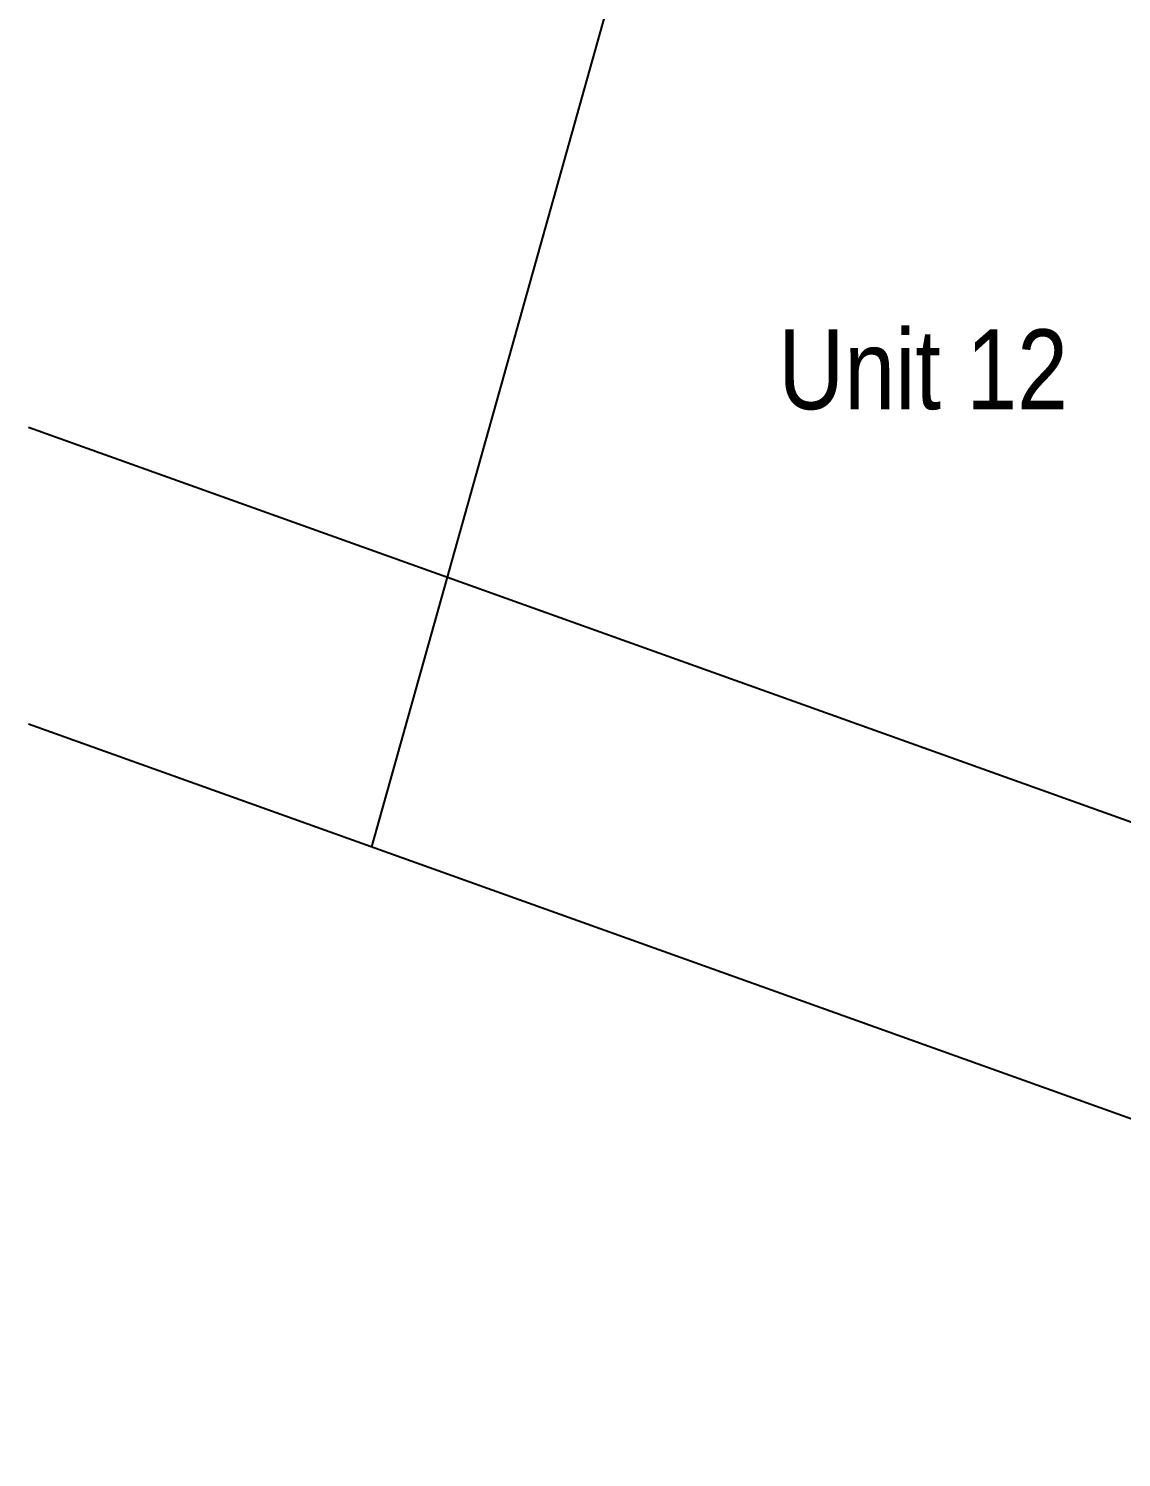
# Model space of a CAD drawing. Extents: x -19176 to -17597, y 5652440 to 5654285.
# Drawn here: x -17870.89 to -17857.2, y 5653138.8 to 5653156.69 of the extents above; entities that cross this region are included whole.
import ezdxf

# ---------------------------------------------------------------- set-up
doc = ezdxf.new("R2010")
doc.units = 0
doc.header["$LTSCALE"] = 5
doc.header["$PDSIZE"] = 0.5
doc.layers.get('Defpoints').update_dxf_attribs({"color": 9})
for name, color, linetype in [('F-RW', 190, 'Continuous'), ('L-TITLEDB', 4, 'Continuous'), ('L-TITLEDB-T', 4, 'Continuous')]:
    doc.layers.add(name, color=color, linetype=linetype)
doc.layers.add('F-RW-T', color=190, linetype='Continuous', lineweight=9)
doc.styles.add('1.0', font='ARIALN.TTF', dxfattribs={"height": 1})
doc.styles.add('80L', font='ARIALN.TTF', dxfattribs={"height": 10})
doc.dimstyles.new('Compass 500', dxfattribs={"dimscale": 0.5, "dimtxt": 0.9, "dimasz": 2, "dimexe": 0.2, "dimexo": 0.0625, "dimgap": 0.5, "dimtad": 0, "dimtih": 1, "dimtoh": 1, "dimzin": 0, "dimdsep": 46, "dimtxsty": '1.0', "dimcen": 0.1, "dimse1": 1, "dimse2": 1, "dimclrd": 256, "dimclrt": 256, "dimaunit": 1, "dimadec": 4, "dimazin": 0, "dimtfac": 0.06, "dimtofl": 0, "dimtmove": 0, "dimatfit": 0, "dimfxl": 0.2, "dimtolj": 1, "dimtzin": 0, "dimlwd": -1, "dimarcsym": 0})

# ---------------------------------------------------------------- blocks, each defined once
blk = doc.blocks.new('*D23')
at = {"layer": 'Defpoints', "color": 0, "transparency": 16777216}
for p in [(-17858.607, 5653143.585), (-17862.972, 5653131.378), (-17860.61, 5653130.534)]:
    blk.add_point(p, dxfattribs=at)
at = {"layer": 'F-RW-T', "transparency": 16777216}
for p, q in [((-17855.909, 5653143.682), (-17855.572, 5653144.624)), ((-17860.947, 5653129.592), (-17861.314, 5653128.565)), ((-17861.314, 5653128.565), (-17862.314, 5653128.565))]:
    blk.add_line(p, q, dxfattribs=at)
for points in [[(-17856.066, 5653143.738), (-17855.752, 5653143.626), (-17856.246, 5653142.741)], [(-17861.104, 5653129.648), (-17860.79, 5653129.536), (-17860.61, 5653130.534)]]:
    blk.add_solid(points, dxfattribs=at)
at = {"layer": 'F-RW-T', "transparency": 16777216, "insert": (-17866.223, 5653128.565), "char_height": 1, "attachment_point": 5, "style": '1.0'}
blk.add_mtext('\\A1;\\A1;ATCO\\P13.00 P/L R/W\\PPlan 991 1509', dxfattribs=at)

msp = doc.modelspace()

# ---------------------------------------------------------------- linework, layer by layer
at = {"layer": 'F-RW'}
for p, q in [((-17870.885, 5653151.699), (-17846.889, 5653143.106)), ((-17870.885, 5653147.982), (-17827.22, 5653132.345))]:
    msp.add_line(p, q, dxfattribs=at)
at = {"layer": 'L-TITLEDB', "flags": 128}
msp.add_lwpolyline([(-17866.585, 5653146.442), (-17855.861, 5653184.688)], dxfattribs=at)

# ---------------------------------------------------------------- texts
at = {"layer": 'L-TITLEDB-T', "insert": (-17863.433, 5653152.923), "char_height": 1, "attachment_point": 1, "style": '80L'}
msp.add_mtext_dynamic_manual_height_columns('\\pi1.9354;Unit 12', width=7.35175, gutter_width=50, heights=[0], dxfattribs=at)

# ---------------------------------------------------------------- dimensions: what is measured, and where the dimension line sits
at = {"layer": 'F-RW-T'}
dim = msp.add_linear_dim(base=(-17860.61, 5653130.534), p1=(-17858.607, 5653143.585), p2=(-17862.972, 5653131.378), angle=250.3253, text='\\A1;ATCO\\P13.00 P/L R/W\\PPlan 991 1509', dimstyle='Compass 500', dxfattribs=at)
dim.commit()
dim.dimension.update_dxf_attribs({"geometry": '*D23', "text_midpoint": (-17866.223, 5653128.565), "dimtype": 161})

doc.saveas('drawing.dxf')
